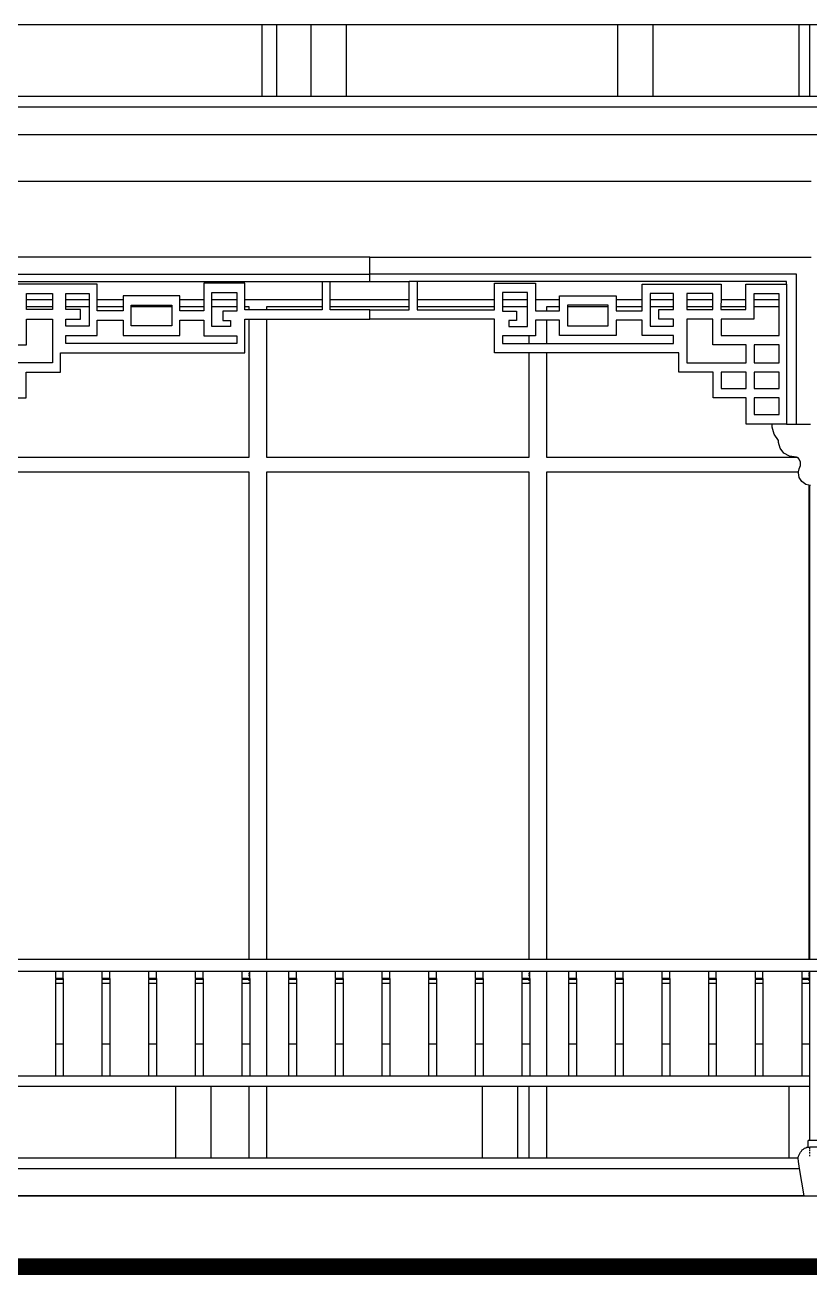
# Model space of a CAD drawing. Extents: x -24961 to 905641, y -154323 to 635957.
# Drawn here: x 431954 to 435281, y -120407 to -115108 of the extents above; entities that cross this region are included whole.
import ezdxf

# ---------------------------------------------------------------- set-up
doc = ezdxf.new("R2010")
doc.units = 0
doc.header["$LTSCALE"] = 1000
doc.header["$MEASUREMENT"] = 0
for name, color, linetype in [('DOTE', 1, 'Continuous'), ('WALL', 9, 'Continuous'), ('窗', 154, 'Continuous')]:
    doc.layers.add(name, color=color, linetype=linetype)

msp = doc.modelspace()

# ---------------------------------------------------------------- linework, layer by layer
for p, q in [((432957.4, -115108.2), (431691.5, -115108.2)), ((432957.4, -115108.2), (432957.4, -115411.3)), ((433020.6, -115108.2), (432957.4, -115108.2)), ((433020.6, -115108.2), (433020.6, -115411.3)), ((433167.4, -115108.2), (433020.6, -115108.2)), ((433167.4, -115411.3), (433167.4, -115108.2)), ((433317.4, -115108.2), (433167.4, -115108.2)), ((433317.4, -115411.3), (433317.4, -115108.2)), ((434467.4, -115108.2), (433317.4, -115108.2)), ((434467.4, -115411.3), (434467.4, -115108.2)), ((434617.4, -115108.2), (434467.4, -115108.2)), ((434617.4, -115411.3), (434617.4, -115108.2)), ((435235.8, -115108.2), (434617.4, -115108.2)), ((435235.8, -115411.3), (435235.8, -115108.2)), ((435281.4, -115108.2), (435235.8, -115108.2)), ((435281.4, -115411.3), (435281.4, -115108.2)), ((435577.4, -115108.2), (435281.4, -115108.2)), ((431528.2, -115455), (439827.5, -115455)), ((432957.4, -115411.3), (431691.5, -115411.3)), ((433020.6, -115411.3), (432957.4, -115411.3)), ((433167.4, -115411.3), (433020.6, -115411.3)), ((433317.4, -115411.3), (433167.4, -115411.3)), ((434467.4, -115411.3), (433317.4, -115411.3)), ((434617.4, -115411.3), (434467.4, -115411.3)), ((435235.8, -115411.3), (434617.4, -115411.3)), ((435281.4, -115411.3), (435235.8, -115411.3)), ((435577.4, -115411.3), (435281.4, -115411.3)), ((431528.2, -115571.9), (435332.1, -115571.9)), ((435286.5, -115771.9), (431544.4, -115771.9)), ((433415.2, -116091.9), (431544.4, -116091.9)), ((433415.2, -116163.9), (433415.2, -116091.9)), ((433415.2, -116091.9), (435286.5, -116091.9)), ((431605.5, -116163.9), (433415.2, -116163.9)), ((431648.8, -116195.9), (433213.5, -116195.9)), ((433213.5, -116195.9), (433247.4, -116195.9)), ((433213.5, -116195.9), (433213.5, -116271.9)), ((433247.4, -116271.9), (433247.4, -116195.9)), ((433247.4, -116195.9), (433415.2, -116195.9)), ((433415.2, -116195.9), (433415.2, -116163.9)), ((435224.8, -116163.9), (433415.2, -116163.9)), ((433415.2, -116195.9), (433582.9, -116195.9)), ((433582.9, -116271.9), (433582.9, -116195.9)), ((433616.8, -116195.9), (433582.9, -116195.9)), ((433616.8, -116195.9), (433616.8, -116271.9)), ((435181.5, -116195.9), (433616.8, -116195.9)), ((435181.5, -116207.5), (435181.5, -116195.9)), ((435224.8, -116800.6), (435224.8, -116163.9)), ((432260.8, -116206.6), (431926, -116206.6)), ((431960, -116246.6), (432070.4, -116246.6)), ((431960, -116271.9), (431960, -116246.6)), ((432070.4, -116246.6), (432070.4, -116271.9)), ((432127.6, -116246.6), (432226.8, -116246.6)), ((432127.6, -116271.9), (432127.6, -116246.6)), ((432226.8, -116246.6), (432226.8, -116271.9)), ((432260.8, -116271.9), (432260.8, -116206.6)), ((432886.1, -116202.8), (432712.4, -116202.8)), ((432712.4, -116202.8), (432712.4, -116271.9)), ((432746.4, -116242.8), (432852.2, -116242.8)), ((432746.4, -116271.9), (432746.4, -116242.8)), ((432852.2, -116242.8), (432852.2, -116271.9)), ((432886.1, -116271.9), (432886.1, -116202.8)), ((433944.2, -116202.8), (434117.9, -116202.8)), ((433944.2, -116271.9), (433944.2, -116202.8)), ((434084, -116242.8), (433978.2, -116242.8)), ((433978.2, -116242.8), (433978.2, -116271.9)), ((434084, -116271.9), (434084, -116242.8)), ((434117.9, -116202.8), (434117.9, -116271.9)), ((434569.5, -116206.6), (434904.3, -116206.6)), ((434569.5, -116271.9), (434569.5, -116206.6)), ((434702.7, -116246.6), (434603.5, -116246.6)), ((434603.5, -116246.6), (434603.5, -116271.9)), ((434702.7, -116271.9), (434702.7, -116246.6)), ((434870.3, -116246.6), (434759.9, -116246.6)), ((434759.9, -116246.6), (434759.9, -116271.9)), ((434870.3, -116271.9), (434870.3, -116246.6)), ((434904.3, -116206.6), (434904.3, -116271.9)), ((435008.8, -116207.5), (435181.5, -116207.5)), ((435008.8, -116271.9), (435008.8, -116207.5)), ((435150.8, -116247.5), (435042.8, -116247.5)), ((435042.8, -116247.5), (435042.8, -116271.9)), ((435150.8, -116271.9), (435150.8, -116247.5)), ((435181.5, -116207.5), (435181.5, -116800.6)), ((431960, -116271.9), (432070.4, -116271.9)), ((431960, -116301.9), (431960, -116271.9)), ((431960, -116301.9), (432070.4, -116301.9)), ((431960, -116314.8), (431960, -116301.9)), ((432070.4, -116271.9), (432070.4, -116301.9)), ((432070.4, -116301.9), (432070.4, -116314.8)), ((432127.6, -116271.9), (432226.8, -116271.9)), ((432127.6, -116301.9), (432127.6, -116271.9)), ((432127.6, -116301.9), (432226.8, -116301.9)), ((432127.6, -116314.8), (432127.6, -116301.9)), ((432226.8, -116271.9), (432226.8, -116301.9)), ((432226.8, -116301.9), (432226.8, -116385)), ((432260.8, -116271.9), (432370.8, -116271.9)), ((432260.8, -116301.9), (432260.8, -116271.9)), ((432260.8, -116301.9), (432370.8, -116301.9)), ((432260.8, -116319.8), (432260.8, -116301.9)), ((432610.2, -116255.6), (432370.8, -116255.6)), ((432370.8, -116255.6), (432370.8, -116271.9)), ((432370.8, -116271.9), (432370.8, -116301.9)), ((432370.8, -116301.9), (432370.8, -116319.8)), ((432404.7, -116295.6), (432576.2, -116295.6)), ((432404.7, -116301.9), (432404.7, -116295.6)), ((432404.7, -116301.9), (432576.2, -116301.9)), ((432404.7, -116383.9), (432404.7, -116301.9)), ((432576.2, -116295.6), (432576.2, -116301.9)), ((432576.2, -116301.9), (432576.2, -116383.9)), ((432610.2, -116271.9), (432610.2, -116255.6)), ((432610.2, -116271.9), (432712.4, -116271.9)), ((432610.2, -116301.9), (432610.2, -116271.9)), ((432610.2, -116301.9), (432712.4, -116301.9)), ((432610.2, -116319.8), (432610.2, -116301.9)), ((432712.4, -116271.9), (432712.4, -116301.9)), ((432712.4, -116301.9), (432712.4, -116319.8)), ((432746.4, -116271.9), (432852.2, -116271.9)), ((432746.4, -116301.9), (432746.4, -116271.9)), ((432746.4, -116301.9), (432852.2, -116301.9)), ((432746.4, -116386.1), (432746.4, -116301.9)), ((432852.2, -116271.9), (432852.2, -116301.9)), ((432852.2, -116301.9), (432852.2, -116321.1)), ((432886.1, -116271.9), (433213.5, -116271.9)), ((432886.1, -116301.9), (432886.1, -116271.9)), ((432886.1, -116301.9), (432903.6, -116301.9)), ((432886.1, -116315.1), (432886.1, -116301.9)), ((432903.6, -116301.9), (432903.6, -116315.1)), ((432979.5, -116315.1), (432979.5, -116301.9)), ((432979.5, -116301.9), (433213.5, -116301.9)), ((433213.5, -116271.9), (433213.5, -116301.9)), ((433213.5, -116301.9), (433213.5, -116315.1)), ((433247.4, -116271.9), (433582.9, -116271.9)), ((433247.4, -116301.9), (433247.4, -116271.9)), ((433247.4, -116301.9), (433582.9, -116301.9)), ((433247.4, -116315.1), (433247.4, -116301.9)), ((433582.9, -116301.9), (433582.9, -116271.9)), ((433582.9, -116315.1), (433582.9, -116301.9)), ((433616.8, -116271.9), (433944.2, -116271.9)), ((433616.8, -116271.9), (433616.8, -116301.9)), ((433616.8, -116301.9), (433944.2, -116301.9)), ((433616.8, -116301.9), (433616.8, -116315.1)), ((433944.2, -116301.9), (433944.2, -116271.9)), ((433944.2, -116315.1), (433944.2, -116301.9)), ((433978.2, -116271.9), (434084, -116271.9)), ((433978.2, -116271.9), (433978.2, -116301.9)), ((433978.2, -116301.9), (434084, -116301.9)), ((433978.2, -116301.9), (433978.2, -116321.1)), ((434084, -116301.9), (434084, -116271.9)), ((434084, -116386.1), (434084, -116301.9)), ((434117.9, -116271.9), (434220.1, -116271.9)), ((434117.9, -116271.9), (434117.9, -116319.8)), ((434166.2, -116319.8), (434166.2, -116301.9)), ((434166.2, -116301.9), (434220.1, -116301.9)), ((434220.1, -116255.6), (434459.5, -116255.6)), ((434220.1, -116271.9), (434220.1, -116255.6)), ((434220.1, -116301.9), (434220.1, -116271.9)), ((434220.1, -116319.8), (434220.1, -116301.9)), ((434425.6, -116295.6), (434254.1, -116295.6)), ((434254.1, -116295.6), (434254.1, -116301.9)), ((434254.1, -116301.9), (434425.6, -116301.9)), ((434254.1, -116301.9), (434254.1, -116383.9)), ((434425.6, -116301.9), (434425.6, -116295.6)), ((434425.6, -116383.9), (434425.6, -116301.9)), ((434459.5, -116255.6), (434459.5, -116271.9)), ((434459.5, -116271.9), (434569.5, -116271.9)), ((434459.5, -116271.9), (434459.5, -116301.9)), ((434459.5, -116301.9), (434569.5, -116301.9)), ((434459.5, -116301.9), (434459.5, -116319.8)), ((434569.5, -116301.9), (434569.5, -116271.9)), ((434569.5, -116319.8), (434569.5, -116301.9)), ((434603.5, -116271.9), (434702.7, -116271.9)), ((434603.5, -116271.9), (434603.5, -116301.9)), ((434603.5, -116301.9), (434702.7, -116301.9)), ((434603.5, -116301.9), (434603.5, -116385)), ((434702.7, -116301.9), (434702.7, -116271.9)), ((434702.7, -116314.8), (434702.7, -116301.9)), ((434759.9, -116271.9), (434870.3, -116271.9)), ((434759.9, -116271.9), (434759.9, -116301.9)), ((434759.9, -116301.9), (434870.3, -116301.9)), ((434759.9, -116301.9), (434759.9, -116314.8)), ((434870.3, -116301.9), (434870.3, -116271.9)), ((434870.3, -116314.8), (434870.3, -116301.9)), ((434904.3, -116271.9), (434904.2, -116301.9)), ((434904.2, -116301.9), (435008.8, -116301.9)), ((434904.2, -116301.9), (434904.2, -116314.8)), ((434904.3, -116271.9), (435008.8, -116271.9)), ((435008.8, -116301.9), (435008.8, -116271.9)), ((435008.8, -116314.8), (435008.8, -116301.9)), ((435042.8, -116271.9), (435150.8, -116271.9)), ((435042.8, -116271.9), (435042.8, -116301.9)), ((435042.8, -116301.9), (435150.8, -116301.9)), ((435042.8, -116301.9), (435042.8, -116354.8)), ((435150.8, -116301.9), (435150.8, -116271.9)), ((435150.8, -116424.6), (435150.8, -116301.9)), ((432070.4, -116314.8), (431960, -116314.8)), ((431960, -116354.8), (432070.4, -116354.8)), ((431960, -116464.6), (431960, -116354.8)), ((432070.4, -116354.8), (432070.4, -116539.6)), ((432189.3, -116314.8), (432127.6, -116314.8)), ((432127.6, -116354.8), (432189.3, -116354.8)), ((432127.6, -116385), (432127.6, -116354.8)), ((432189.3, -116354.8), (432189.3, -116314.8)), ((432370.8, -116319.8), (432260.8, -116319.8)), ((432712.4, -116319.8), (432610.2, -116319.8)), ((432792.8, -116321.1), (432792.8, -116361.1)), ((432852.2, -116321.1), (432792.8, -116321.1)), ((432903.6, -116315.1), (432886.1, -116315.1)), ((432886.1, -116498.1), (432886.1, -116355.1)), ((432886.1, -116355.1), (432903.6, -116355.1)), ((432979.5, -116315.1), (432903.6, -116315.1)), ((432903.6, -116355.1), (432979.5, -116355.1)), ((433213.5, -116315.1), (432979.5, -116315.1)), ((432979.5, -116355.1), (433415.2, -116355.1)), ((433415.2, -116315.1), (433247.4, -116315.1)), ((433415.2, -116315.1), (433582.9, -116315.1)), ((433415.2, -116355.1), (433415.2, -116315.1)), ((433944.2, -116355.1), (433415.2, -116355.1)), ((433616.8, -116315.1), (433944.2, -116315.1)), ((433944.2, -116498.1), (433944.2, -116355.1)), ((433978.2, -116321.1), (434037.5, -116321.1)), ((434037.5, -116321.1), (434037.5, -116361.1)), ((434117.9, -116319.8), (434166.2, -116319.8)), ((434166.2, -116319.8), (434220.1, -116319.8)), ((434459.5, -116319.8), (434569.5, -116319.8)), ((434641, -116314.8), (434702.7, -116314.8)), ((434641, -116354.8), (434641, -116314.8)), ((434702.7, -116354.8), (434641, -116354.8)), ((434702.7, -116385), (434702.7, -116354.8)), ((434759.9, -116314.8), (434870.3, -116314.8)), ((434759.9, -116354.8), (434759.9, -116539.6)), ((434870.3, -116354.8), (434759.9, -116354.8)), ((434870.3, -116464.6), (434870.3, -116354.8)), ((434904.2, -116314.8), (435008.8, -116314.8)), ((434904.3, -116354.8), (434904.3, -116424.6)), ((435042.8, -116354.8), (434904.3, -116354.8)), ((432226.8, -116385), (432127.6, -116385)), ((432260.8, -116359.8), (432370.8, -116359.8)), ((432260.8, -116425), (432260.8, -116359.8)), ((432370.8, -116359.8), (432370.8, -116423.9)), ((432576.2, -116383.9), (432404.7, -116383.9)), ((432610.2, -116359.8), (432712.4, -116359.8)), ((432610.2, -116423.9), (432610.2, -116359.8)), ((432712.4, -116359.8), (432712.4, -116426.1)), ((432825.3, -116386.1), (432746.4, -116386.1)), ((432792.8, -116361.1), (432825.3, -116361.1)), ((432825.3, -116361.1), (432825.3, -116386.1)), ((434005, -116361.1), (434005, -116386.1)), ((434037.5, -116361.1), (434005, -116361.1)), ((434005, -116386.1), (434084, -116386.1)), ((434117.9, -116359.8), (434117.9, -116426.1)), ((434166.2, -116359.8), (434117.9, -116359.8)), ((434166.2, -116458.1), (434166.2, -116359.8)), ((434220.1, -116359.8), (434166.2, -116359.8)), ((434220.1, -116423.9), (434220.1, -116359.8)), ((434254.1, -116383.9), (434425.6, -116383.9)), ((434459.5, -116359.8), (434459.5, -116423.9)), ((434569.6, -116359.8), (434459.5, -116359.8)), ((434569.5, -116425), (434569.6, -116359.8)), ((434603.5, -116385), (434702.7, -116385)), ((432127.6, -116425), (432260.8, -116425)), ((432127.6, -116458.1), (432127.6, -116425)), ((432852.2, -116458.1), (432127.6, -116458.1)), ((432370.8, -116423.9), (432610.2, -116423.9)), ((432712.4, -116426.1), (432852.2, -116426.1)), ((432852.2, -116426.1), (432852.2, -116458.1)), ((433978.2, -116426.1), (433978.2, -116458.1)), ((434090.3, -116426.1), (433978.2, -116426.1)), ((433978.2, -116458.1), (434090.3, -116458.1)), ((434090.3, -116426.1), (434090.3, -116458.1)), ((434117.9, -116426.1), (434090.3, -116426.1)), ((434090.3, -116458.1), (434166.2, -116458.1)), ((434166.2, -116458.1), (434702.7, -116458.1)), ((434459.5, -116423.9), (434220.1, -116423.9)), ((434702.7, -116425), (434569.5, -116425)), ((434702.7, -116458.1), (434702.7, -116425)), ((434904.3, -116424.6), (435150.8, -116424.6)), ((431819.7, -116464.6), (431960, -116464.6)), ((432104.3, -116498.1), (432886.1, -116498.1)), ((432104.3, -116579.6), (432104.3, -116498.1)), ((434090.3, -116498.1), (433944.2, -116498.1)), ((434166.2, -116498.1), (434090.3, -116498.1)), ((434726, -116498.1), (434166.2, -116498.1)), ((434726, -116579.6), (434726, -116498.1)), ((435010.6, -116464.6), (434870.3, -116464.6)), ((435010.6, -116539.6), (435010.6, -116464.6)), ((435044.5, -116464.6), (435044.5, -116539.6)), ((435150.8, -116464.6), (435044.5, -116464.6)), ((435150.8, -116539.6), (435150.8, -116464.6)), ((432070.4, -116539.6), (431819.7, -116539.6)), ((434759.9, -116539.6), (435010.6, -116539.6)), ((435044.5, -116539.6), (435150.8, -116539.6)), ((431959.1, -116579.6), (432104.3, -116579.6)), ((431959.1, -116688.9), (431959.1, -116579.6)), ((434871.2, -116579.6), (434726, -116579.6)), ((434871.2, -116688.9), (434871.2, -116579.6)), ((434905.1, -116579.6), (434905.1, -116648.9)), ((435010.6, -116579.6), (434905.1, -116579.6)), ((435010.6, -116648.9), (435010.6, -116579.6)), ((435044.5, -116579.6), (435044.5, -116648.9)), ((435150.8, -116579.6), (435044.5, -116579.6)), ((435150.8, -116648.9), (435150.8, -116579.6)), ((434905.1, -116648.9), (435010.6, -116648.9)), ((435044.5, -116648.9), (435150.8, -116648.9)), ((431819.7, -116688.9), (431959.1, -116688.9)), ((435010.6, -116688.9), (434871.2, -116688.9)), ((435010.6, -116800.6), (435010.6, -116688.9)), ((435044.5, -116688.9), (435044.5, -116760)), ((435150.8, -116688.9), (435044.5, -116688.9)), ((435150.8, -116760), (435150.8, -116688.9)), ((435044.5, -116760), (435150.8, -116760)), ((435121.6, -116800.6), (435010.6, -116800.6)), ((435121.4, -116813.1), (435121.6, -116800.6)), ((435129, -116843.3), (435121.4, -116813.1)), ((435181.5, -116800.6), (435121.6, -116800.6)), ((435181.5, -116800.6), (435224.8, -116800.6)), ((435224.8, -116800.6), (435283.7, -116800.6)), ((435147.5, -116869.3), (435129, -116843.3)), ((435147.4, -116877.9), (435147.5, -116869.3)), ((435154.3, -116902.6), (435147.4, -116877.9)), ((435171, -116923.1), (435154.3, -116902.6)), ((435195, -116936.1), (435171, -116923.1)), ((435224.6, -116940.4), (435195, -116936.1)), ((435227.9, -116941.9), (435224.6, -116940.4)), ((435230.6, -116943.1), (435227.9, -116941.9)), ((435234.1, -116947), (435230.6, -116943.1)), ((435233.1, -117001.9), (435236.2, -116989.6)), ((435241.1, -116960.5), (435234.1, -116947)), ((435236.2, -116989.6), (435241.8, -116975.5)), ((435241.8, -116975.5), (435241.1, -116960.5)), ((435232.1, -117006.2), (435233.1, -117001.9)), ((435235.2, -117026.4), (435232.1, -117006.2)), ((435246.5, -117043.9), (435235.2, -117026.4)), ((435264.4, -117056), (435246.5, -117043.9)), ((435277, -117058.8), (435264.4, -117056)), ((435277, -117058.8), (435277, -119070)), ((435281.4, -117059.8), (435277, -117058.8)), ((435281.4, -119070), (435281.4, -117059.8)), ((435283.7, -117060.3), (435281.4, -117059.8)), ((432903.6, -119070), (431792.8, -119070)), ((432979.5, -119070), (432903.6, -119070)), ((434090.3, -119070), (432979.5, -119070)), ((434166.2, -119070), (434090.3, -119070)), ((435277, -119070), (434166.2, -119070)), ((435281.4, -119070), (435277, -119070)), ((435372.3, -119070), (435281.4, -119070)), ((432084.3, -119119.7), (431918.1, -119119.7)), ((432115.9, -119119.7), (432084.3, -119119.7)), ((432084.3, -119150.4), (432084.3, -119119.7)), ((432115.9, -119150.4), (432084.3, -119150.4)), ((432084.3, -119150.4), (432084.3, -119154)), ((432115.9, -119154), (432084.3, -119154)), ((432084.3, -119171.7), (432084.3, -119154)), ((432282, -119119.7), (432115.9, -119119.7)), ((432115.9, -119150.4), (432115.9, -119119.7)), ((432115.9, -119150.4), (432115.9, -119154)), ((432115.9, -119154), (432115.9, -119171.7)), ((432313.6, -119119.7), (432282, -119119.7)), ((432282, -119150.4), (432282, -119119.7)), ((432313.6, -119150.4), (432282, -119150.4)), ((432282, -119150.4), (432282, -119154)), ((432313.6, -119154), (432282, -119154)), ((432282, -119171.7), (432282, -119154)), ((432479.8, -119119.7), (432313.6, -119119.7)), ((432313.6, -119150.4), (432313.6, -119119.7)), ((432313.6, -119150.4), (432313.6, -119154)), ((432313.6, -119154), (432313.6, -119171.7)), ((432511.4, -119119.7), (432479.8, -119119.7)), ((432479.8, -119150.4), (432479.8, -119119.7)), ((432511.4, -119150.4), (432479.8, -119150.4)), ((432479.8, -119150.4), (432479.8, -119154)), ((432511.4, -119154), (432479.8, -119154)), ((432479.8, -119171.7), (432479.8, -119154)), ((432677.5, -119119.7), (432511.4, -119119.7)), ((432511.4, -119150.4), (432511.4, -119119.7)), ((432511.4, -119150.4), (432511.4, -119154)), ((432511.4, -119154), (432511.4, -119171.7)), ((432709.1, -119119.7), (432677.5, -119119.7)), ((432677.5, -119150.4), (432677.5, -119119.7)), ((432709.1, -119150.4), (432677.5, -119150.4)), ((432677.5, -119150.4), (432677.5, -119154)), ((432709.1, -119154), (432677.5, -119154)), ((432677.5, -119171.7), (432677.5, -119154)), ((432875.3, -119119.7), (432709.1, -119119.7)), ((432709.1, -119150.4), (432709.1, -119119.7)), ((432709.1, -119150.4), (432709.1, -119154)), ((432709.1, -119154), (432709.1, -119171.7)), ((432903.6, -119119.7), (432875.3, -119119.7)), ((432875.3, -119150.4), (432875.3, -119119.7)), ((432903.6, -119150.4), (432875.3, -119150.4)), ((432875.3, -119150.4), (432875.3, -119154)), ((432903.6, -119154), (432875.3, -119154)), ((432875.3, -119171.7), (432875.3, -119154)), ((432903.6, -119119.7), (432903.6, -119121.3)), ((432906.9, -119119.7), (432903.6, -119119.7)), ((432903.6, -119125.8), (432903.6, -119132.5)), ((432903.6, -119136.4), (432903.6, -119140.3)), ((432903.6, -119147.9), (432903.6, -119150.4)), ((432903.6, -119150.4), (432903.6, -119151.2)), ((432906.9, -119150.4), (432903.6, -119150.4)), ((432903.6, -119154), (432903.6, -119154.7)), ((432906.9, -119154), (432903.6, -119154)), ((432903.6, -119157.3), (432903.6, -119160.3)), ((432979.5, -119119.7), (432906.9, -119119.7)), ((432906.9, -119150.4), (432906.9, -119119.7)), ((432906.9, -119150.4), (432906.9, -119154)), ((432906.9, -119154), (432906.9, -119171.7)), ((432979.5, -119564.5), (432979.5, -119119.7)), ((433073, -119119.7), (432979.5, -119119.7)), ((433104.6, -119119.7), (433073, -119119.7)), ((433073, -119150.4), (433073, -119119.7)), ((433104.6, -119150.4), (433073, -119150.4)), ((433073, -119150.4), (433073, -119154)), ((433104.6, -119154), (433073, -119154)), ((433073, -119171.7), (433073, -119154)), ((433270.8, -119119.7), (433104.6, -119119.7)), ((433104.6, -119150.4), (433104.6, -119119.7)), ((433104.6, -119150.4), (433104.6, -119154)), ((433104.6, -119154), (433104.6, -119171.7)), ((433302.4, -119119.7), (433270.8, -119119.7)), ((433270.8, -119150.4), (433270.8, -119119.7)), ((433302.4, -119150.4), (433270.8, -119150.4)), ((433270.8, -119150.4), (433270.8, -119154)), ((433302.4, -119154), (433270.8, -119154)), ((433270.8, -119171.7), (433270.8, -119154)), ((433468.5, -119119.7), (433302.4, -119119.7)), ((433302.4, -119150.4), (433302.4, -119119.7)), ((433302.4, -119150.4), (433302.4, -119154)), ((433302.4, -119154), (433302.4, -119171.7)), ((433500.2, -119119.7), (433468.5, -119119.7)), ((433468.5, -119150.4), (433468.5, -119119.7)), ((433500.2, -119150.4), (433468.5, -119150.4)), ((433468.5, -119150.4), (433468.5, -119154)), ((433500.2, -119154), (433468.5, -119154)), ((433468.5, -119171.7), (433468.5, -119154)), ((433666.3, -119119.7), (433500.2, -119119.7)), ((433500.2, -119150.4), (433500.2, -119119.7)), ((433500.2, -119150.4), (433500.2, -119154)), ((433500.2, -119154), (433500.2, -119171.7)), ((433697.9, -119119.7), (433666.3, -119119.7)), ((433666.3, -119150.4), (433666.3, -119119.7)), ((433697.9, -119150.4), (433666.3, -119150.4)), ((433666.3, -119150.4), (433666.3, -119154)), ((433697.9, -119154), (433666.3, -119154)), ((433666.3, -119171.7), (433666.3, -119154)), ((433864, -119119.7), (433697.9, -119119.7)), ((433697.9, -119150.4), (433697.9, -119119.7)), ((433697.9, -119150.4), (433697.9, -119154)), ((433697.9, -119154), (433697.9, -119171.7)), ((433895.7, -119119.7), (433864, -119119.7)), ((433864, -119150.4), (433864, -119119.7)), ((433895.7, -119150.4), (433864, -119150.4)), ((433864, -119150.4), (433864, -119154)), ((433895.7, -119154), (433864, -119154)), ((433864, -119171.7), (433864, -119154)), ((434061.8, -119119.7), (433895.7, -119119.7)), ((433895.7, -119150.4), (433895.7, -119119.7)), ((433895.7, -119150.4), (433895.7, -119154)), ((433895.7, -119154), (433895.7, -119171.7)), ((434090.3, -119119.7), (434061.8, -119119.7)), ((434061.8, -119150.4), (434061.8, -119119.7)), ((434090.3, -119150.4), (434061.8, -119150.4)), ((434061.8, -119150.4), (434061.8, -119154)), ((434090.3, -119154), (434061.8, -119154)), ((434061.8, -119171.7), (434061.8, -119154)), ((434090.3, -119119.7), (434090.3, -119121.3)), ((434093.4, -119119.7), (434090.3, -119119.7)), ((434090.3, -119125.8), (434090.3, -119132.5)), ((434090.3, -119136.4), (434090.3, -119140.3)), ((434090.3, -119147.9), (434090.3, -119150.4)), ((434090.3, -119150.4), (434090.3, -119151.2)), ((434093.4, -119150.4), (434090.3, -119150.4)), ((434090.3, -119154), (434090.3, -119154.7)), ((434093.4, -119154), (434090.3, -119154)), ((434090.3, -119157.3), (434090.3, -119160.3)), ((434166.2, -119119.7), (434093.4, -119119.7)), ((434093.4, -119150.4), (434093.4, -119119.7)), ((434093.4, -119150.4), (434093.4, -119154)), ((434093.4, -119154), (434093.4, -119171.7)), ((434166.2, -119564.5), (434166.2, -119119.7)), ((434259.5, -119119.7), (434166.2, -119119.7)), ((434291.2, -119119.7), (434259.5, -119119.7)), ((434259.5, -119150.4), (434259.5, -119119.7)), ((434291.2, -119150.4), (434259.5, -119150.4)), ((434259.5, -119150.4), (434259.5, -119154)), ((434291.2, -119154), (434259.5, -119154)), ((434259.5, -119171.7), (434259.5, -119154)), ((434457.3, -119119.7), (434291.2, -119119.7)), ((434291.2, -119150.4), (434291.2, -119119.7)), ((434291.2, -119150.4), (434291.2, -119154)), ((434291.2, -119154), (434291.2, -119171.7)), ((434488.9, -119119.7), (434457.3, -119119.7)), ((434457.3, -119150.4), (434457.3, -119119.7)), ((434488.9, -119150.4), (434457.3, -119150.4)), ((434457.3, -119150.4), (434457.3, -119154)), ((434488.9, -119154), (434457.3, -119154)), ((434457.3, -119171.7), (434457.3, -119154)), ((434655.1, -119119.7), (434488.9, -119119.7)), ((434488.9, -119150.4), (434488.9, -119119.7)), ((434488.9, -119150.4), (434488.9, -119154)), ((434488.9, -119154), (434488.9, -119171.7)), ((434686.7, -119119.7), (434655.1, -119119.7)), ((434655.1, -119150.4), (434655.1, -119119.7)), ((434686.7, -119150.4), (434655.1, -119150.4)), ((434655.1, -119150.4), (434655.1, -119154)), ((434686.7, -119154), (434655.1, -119154)), ((434655.1, -119171.7), (434655.1, -119154)), ((434852.8, -119119.7), (434686.7, -119119.7)), ((434686.7, -119150.4), (434686.7, -119119.7)), ((434686.7, -119150.4), (434686.7, -119154)), ((434686.7, -119154), (434686.7, -119171.7)), ((434884.4, -119119.7), (434852.8, -119119.7)), ((434852.8, -119150.4), (434852.8, -119119.7)), ((434884.4, -119150.4), (434852.8, -119150.4)), ((434852.8, -119150.4), (434852.8, -119154)), ((434884.4, -119154), (434852.8, -119154)), ((434852.8, -119171.7), (434852.8, -119154)), ((435050.6, -119119.7), (434884.4, -119119.7)), ((434884.4, -119150.4), (434884.4, -119119.7)), ((434884.4, -119150.4), (434884.4, -119154)), ((434884.4, -119154), (434884.4, -119171.7)), ((435082.2, -119119.7), (435050.6, -119119.7)), ((435050.6, -119150.4), (435050.6, -119119.7)), ((435082.2, -119150.4), (435050.6, -119150.4)), ((435050.6, -119150.4), (435050.6, -119154)), ((435082.2, -119154), (435050.6, -119154)), ((435050.6, -119171.7), (435050.6, -119154)), ((435248.3, -119119.7), (435082.2, -119119.7)), ((435082.2, -119150.4), (435082.2, -119119.7)), ((435082.2, -119150.4), (435082.2, -119154)), ((435082.2, -119154), (435082.2, -119171.7)), ((435277, -119119.7), (435248.3, -119119.7)), ((435248.3, -119150.4), (435248.3, -119119.7)), ((435277, -119150.4), (435248.3, -119150.4)), ((435248.3, -119150.4), (435248.3, -119154)), ((435277, -119154), (435248.3, -119154)), ((435248.3, -119171.7), (435248.3, -119154)), ((435277, -119119.7), (435277, -119121.3)), ((435279.9, -119119.7), (435277, -119119.7)), ((435277, -119125.8), (435277, -119132.5)), ((435277, -119136.4), (435277, -119140.3)), ((435277, -119147.9), (435277, -119150.4)), ((435277, -119150.4), (435277, -119151.2)), ((435279.9, -119150.4), (435277, -119150.4)), ((435277, -119154), (435277, -119154.7)), ((435279.9, -119154), (435277, -119154)), ((435277, -119157.3), (435277, -119160.3)), ((435281.4, -119119.7), (435279.9, -119119.7)), ((435279.9, -119150.4), (435279.9, -119119.7)), ((435279.9, -119150.4), (435279.9, -119154)), ((435279.9, -119154), (435279.9, -119171.7)), ((435281.4, -119564.5), (435281.4, -119119.7)), ((435372.3, -119119.7), (435281.4, -119119.7)), ((432115.9, -119171.7), (432084.3, -119171.7)), ((432084.3, -119428.1), (432084.3, -119171.7)), ((432115.9, -119171.7), (432115.9, -119428.1)), ((432313.6, -119171.7), (432282, -119171.7)), ((432282, -119428.1), (432282, -119171.7)), ((432313.6, -119171.7), (432313.6, -119428.1)), ((432511.4, -119171.7), (432479.8, -119171.7)), ((432479.8, -119428.1), (432479.8, -119171.7)), ((432511.4, -119171.7), (432511.4, -119428.1)), ((432709.1, -119171.7), (432677.5, -119171.7)), ((432677.5, -119428.1), (432677.5, -119171.7)), ((432709.1, -119171.7), (432709.1, -119428.1)), ((432903.6, -119171.7), (432875.3, -119171.7)), ((432875.3, -119428.1), (432875.3, -119171.7)), ((432903.6, -119167.6), (432903.6, -119171.7)), ((432906.9, -119171.7), (432903.6, -119171.7)), ((432906.9, -119171.7), (432906.9, -119428.1)), ((433104.6, -119171.7), (433073, -119171.7)), ((433073, -119428.1), (433073, -119171.7)), ((433104.6, -119171.7), (433104.6, -119428.1)), ((433302.4, -119171.7), (433270.8, -119171.7)), ((433270.8, -119428.1), (433270.8, -119171.7)), ((433302.4, -119171.7), (433302.4, -119428.1)), ((433500.2, -119171.7), (433468.5, -119171.7)), ((433468.5, -119428.1), (433468.5, -119171.7)), ((433500.2, -119171.7), (433500.2, -119428.1)), ((433697.9, -119171.7), (433666.3, -119171.7)), ((433666.3, -119428.1), (433666.3, -119171.7)), ((433697.9, -119171.7), (433697.9, -119428.1)), ((433895.7, -119171.7), (433864, -119171.7)), ((433864, -119428.1), (433864, -119171.7)), ((433895.7, -119171.7), (433895.7, -119428.1)), ((434090.3, -119171.7), (434061.8, -119171.7)), ((434061.8, -119428.1), (434061.8, -119171.7)), ((434090.3, -119167.6), (434090.3, -119171.7)), ((434093.4, -119171.7), (434090.3, -119171.7)), ((434093.4, -119171.7), (434093.4, -119428.1)), ((434291.2, -119171.7), (434259.5, -119171.7)), ((434259.5, -119428.1), (434259.5, -119171.7)), ((434291.2, -119171.7), (434291.2, -119428.1)), ((434488.9, -119171.7), (434457.3, -119171.7)), ((434457.3, -119428.1), (434457.3, -119171.7)), ((434488.9, -119171.7), (434488.9, -119428.1)), ((434686.7, -119171.7), (434655.1, -119171.7)), ((434655.1, -119428.1), (434655.1, -119171.7)), ((434686.7, -119171.7), (434686.7, -119428.1)), ((434884.4, -119171.7), (434852.8, -119171.7)), ((434852.8, -119428.1), (434852.8, -119171.7)), ((434884.4, -119171.7), (434884.4, -119428.1)), ((435082.2, -119171.7), (435050.6, -119171.7)), ((435050.6, -119428.1), (435050.6, -119171.7)), ((435082.2, -119171.7), (435082.2, -119428.1)), ((435277, -119171.7), (435248.3, -119171.7)), ((435248.3, -119428.1), (435248.3, -119171.7)), ((435277, -119167.6), (435277, -119171.7)), ((435279.9, -119171.7), (435277, -119171.7)), ((435279.9, -119171.7), (435279.9, -119428.1)), ((432115.9, -119428.1), (432084.3, -119428.1)), ((432084.3, -119564.5), (432084.3, -119428.1)), ((432115.9, -119428.1), (432115.9, -119564.5)), ((432313.6, -119428.1), (432282, -119428.1)), ((432282, -119564.5), (432282, -119428.1)), ((432313.6, -119428.1), (432313.6, -119564.5)), ((432511.4, -119428.1), (432479.8, -119428.1)), ((432479.8, -119564.5), (432479.8, -119428.1)), ((432511.4, -119428.1), (432511.4, -119564.5)), ((432709.1, -119428.1), (432677.5, -119428.1)), ((432677.5, -119564.5), (432677.5, -119428.1)), ((432709.1, -119428.1), (432709.1, -119564.5)), ((432906.9, -119428.1), (432875.3, -119428.1)), ((432875.3, -119564.5), (432875.3, -119428.1)), ((432906.9, -119428.1), (432906.9, -119564.5)), ((433104.6, -119428.1), (433073, -119428.1)), ((433073, -119564.5), (433073, -119428.1)), ((433104.6, -119428.1), (433104.6, -119564.5)), ((433302.4, -119428.1), (433270.8, -119428.1)), ((433270.8, -119564.5), (433270.8, -119428.1)), ((433302.4, -119428.1), (433302.4, -119564.5)), ((433500.2, -119428.1), (433468.5, -119428.1)), ((433468.5, -119564.5), (433468.5, -119428.1)), ((433500.2, -119428.1), (433500.2, -119564.5)), ((433697.9, -119428.1), (433666.3, -119428.1)), ((433666.3, -119564.5), (433666.3, -119428.1)), ((433697.9, -119428.1), (433697.9, -119564.5)), ((433895.7, -119428.1), (433864, -119428.1)), ((433864, -119564.5), (433864, -119428.1)), ((433895.7, -119428.1), (433895.7, -119564.5)), ((434093.4, -119428.1), (434061.8, -119428.1)), ((434061.8, -119564.5), (434061.8, -119428.1)), ((434093.4, -119428.1), (434093.4, -119564.5)), ((434291.2, -119428.1), (434259.5, -119428.1)), ((434259.5, -119564.5), (434259.5, -119428.1)), ((434291.2, -119428.1), (434291.2, -119564.5)), ((434488.9, -119428.1), (434457.3, -119428.1)), ((434457.3, -119564.5), (434457.3, -119428.1)), ((434488.9, -119428.1), (434488.9, -119564.5)), ((434686.7, -119428.1), (434655.1, -119428.1)), ((434655.1, -119564.5), (434655.1, -119428.1)), ((434686.7, -119428.1), (434686.7, -119564.5)), ((434884.4, -119428.1), (434852.8, -119428.1)), ((434852.8, -119564.5), (434852.8, -119428.1)), ((434884.4, -119428.1), (434884.4, -119564.5)), ((435082.2, -119428.1), (435050.6, -119428.1)), ((435050.6, -119564.5), (435050.6, -119428.1)), ((435082.2, -119428.1), (435082.2, -119564.5)), ((435279.9, -119428.1), (435248.3, -119428.1)), ((435248.3, -119564.5), (435248.3, -119428.1)), ((435279.9, -119428.1), (435279.9, -119564.5)), ((432084.3, -119564.5), (431918.1, -119564.5)), ((432115.9, -119564.5), (432084.3, -119564.5)), ((432282, -119564.5), (432115.9, -119564.5)), ((432313.6, -119564.5), (432282, -119564.5)), ((432479.8, -119564.5), (432313.6, -119564.5)), ((432511.4, -119564.5), (432479.8, -119564.5)), ((432677.5, -119564.5), (432511.4, -119564.5)), ((432709.1, -119564.5), (432677.5, -119564.5)), ((432875.3, -119564.5), (432709.1, -119564.5)), ((432903.6, -119564.5), (432875.3, -119564.5)), ((432903.6, -119563.9), (432903.6, -119564.5)), ((432906.9, -119564.5), (432903.6, -119564.5)), ((432979.5, -119564.5), (432906.9, -119564.5)), ((433073, -119564.5), (432979.5, -119564.5)), ((433104.6, -119564.5), (433073, -119564.5)), ((433270.8, -119564.5), (433104.6, -119564.5)), ((433302.4, -119564.5), (433270.8, -119564.5)), ((433468.5, -119564.5), (433302.4, -119564.5)), ((433500.2, -119564.5), (433468.5, -119564.5)), ((433666.3, -119564.5), (433500.2, -119564.5)), ((433697.9, -119564.5), (433666.3, -119564.5)), ((433864, -119564.5), (433697.9, -119564.5)), ((433895.7, -119564.5), (433864, -119564.5)), ((434061.8, -119564.5), (433895.7, -119564.5)), ((434090.3, -119564.5), (434061.8, -119564.5)), ((434090.3, -119563.9), (434090.3, -119564.5)), ((434093.4, -119564.5), (434090.3, -119564.5)), ((434166.2, -119564.5), (434093.4, -119564.5)), ((434259.5, -119564.5), (434166.2, -119564.5)), ((434291.2, -119564.5), (434259.5, -119564.5)), ((434457.3, -119564.5), (434291.2, -119564.5)), ((434488.9, -119564.5), (434457.3, -119564.5)), ((434655.1, -119564.5), (434488.9, -119564.5)), ((434686.7, -119564.5), (434655.1, -119564.5)), ((434852.8, -119564.5), (434686.7, -119564.5)), ((434884.4, -119564.5), (434852.8, -119564.5)), ((435050.6, -119564.5), (434884.4, -119564.5)), ((435082.2, -119564.5), (435050.6, -119564.5)), ((435248.3, -119564.5), (435082.2, -119564.5)), ((435277, -119564.5), (435248.3, -119564.5)), ((435277, -119563.9), (435277, -119564.5)), ((435279.9, -119564.5), (435277, -119564.5)), ((435281.4, -119564.5), (435279.9, -119564.5)), ((435281.4, -119608.2), (435281.4, -119564.5)), ((432593.4, -119608.2), (431792.8, -119608.2)), ((432593.4, -119911.3), (432593.4, -119608.2)), ((432743.4, -119608.2), (432593.4, -119608.2)), ((432743.4, -119911.3), (432743.4, -119608.2)), ((432903.6, -119608.2), (432743.4, -119608.2)), ((432903.6, -119608.2), (432903.6, -119911.3)), ((432979.5, -119608.2), (432903.6, -119608.2)), ((432979.5, -119911.3), (432979.5, -119608.2)), ((433893.4, -119608.2), (432979.5, -119608.2)), ((433893.4, -119911.3), (433893.4, -119608.2)), ((434043.4, -119608.2), (433893.4, -119608.2)), ((434043.4, -119911.3), (434043.4, -119608.2)), ((434090.3, -119608.2), (434043.4, -119608.2)), ((434090.3, -119608.2), (434090.3, -119911.3)), ((434166.2, -119608.2), (434090.3, -119608.2)), ((434166.2, -119911.3), (434166.2, -119608.2)), ((435193.4, -119608.2), (434166.2, -119608.2)), ((435193.4, -119911.3), (435193.4, -119608.2)), ((435281.4, -119608.2), (435193.4, -119608.2)), ((435281.4, -119837), (435281.4, -119608.2)), ((435281.4, -119837), (435273.5, -119837)), ((435273.5, -119864.6), (435273.5, -119837)), ((435577.4, -119837), (435281.4, -119837)), ((435231.6, -119910.1), (435233.2, -119903.7)), ((435233.2, -119903.7), (435235.4, -119897.5)), ((435235.4, -119897.5), (435238, -119891.7)), ((435238, -119891.7), (435241.2, -119886.3)), ((435241.2, -119886.3), (435244.9, -119881.3)), ((435244.9, -119881.3), (435248.9, -119876.9)), ((435248.9, -119876.9), (435253.3, -119873.1)), ((435253.3, -119873.1), (435258.1, -119869.9)), ((435258.1, -119869.9), (435263.1, -119867.5)), ((435263.1, -119867.5), (435268.2, -119865.7)), ((435268.2, -119865.7), (435273.5, -119864.6)), ((435273.5, -119864.6), (435281.4, -119864.6)), ((435281.4, -119873.1), (435281.4, -119864.6)), ((435577.4, -119864.6), (435281.4, -119864.6)), ((435281.4, -119881.3), (435281.4, -119876.9)), ((435281.4, -119891.7), (435281.4, -119886.3)), ((435281.4, -119903.7), (435281.4, -119897.5)), ((431528.2, -119955), (435237.1, -119955)), ((432593.4, -119911.3), (431792.8, -119911.3)), ((432743.4, -119911.3), (432593.4, -119911.3)), ((432903.6, -119911.3), (432743.4, -119911.3)), ((432979.5, -119911.3), (432903.6, -119911.3)), ((433893.4, -119911.3), (432979.5, -119911.3)), ((434043.4, -119911.3), (433893.4, -119911.3)), ((434090.3, -119911.3), (434043.4, -119911.3)), ((434166.2, -119911.3), (434090.3, -119911.3)), ((435193.4, -119911.3), (434166.2, -119911.3)), ((435231.7, -119911.3), (435193.4, -119911.3)), ((435231.7, -119911.3), (435231.6, -119910.1)), ((435232.1, -119925.3), (435231.7, -119911.3)), ((435237.1, -119955), (435232.1, -119925.3)), ((435256.9, -120071.9), (435237.1, -119955)), ((435256.9, -120071.9), (431528.2, -120071.9)), ((435256.9, -120071.9), (435605.5, -120071.9))]:
    msp.add_line(p, q)
at = {"layer": 'DOTE'}
for p, q in [((392103, -115571.9), (443041.3, -115571.9)), ((393685.1, -120071.9), (443041.3, -120071.9)), ((393685.1, -120371.9), (443041.3, -120371.9))]:
    msp.add_line(p, q, dxfattribs=at)
at = {"layer": 'WALL', "linetype": 'Continuous', "const_width": 70}
msp.add_lwpolyline([(393685.1, -119971.9), (401984.5, -120071.9), (410190.5, -120171.9), (414326.5, -120221.9), (422887, -120271.9), (427119, -120371.9), (443041.3, -120371.9)], dxfattribs=at)
at = {"layer": '窗'}
for p, q in [((432903.6, -116355.1), (432903.6, -116941.9)), ((432979.5, -116941.9), (432979.5, -116355.1)), ((434090.3, -116498.1), (434090.3, -116941.9)), ((434166.2, -116941.9), (434166.2, -116498.1)), ((432903.6, -116941.9), (431792.8, -116941.9)), ((434090.3, -116941.9), (432979.5, -116941.9)), ((435227.9, -116941.9), (434166.2, -116941.9)), ((431792.8, -117001.9), (432903.6, -117001.9)), ((432903.6, -117001.9), (432903.6, -119070)), ((432979.5, -119070), (432979.5, -117001.9)), ((432979.5, -117001.9), (434090.3, -117001.9)), ((434090.3, -117001.9), (434090.3, -119070)), ((434166.2, -119070), (434166.2, -117001.9)), ((434166.2, -117001.9), (435233.1, -117001.9))]:
    msp.add_line(p, q, dxfattribs=at)

doc.saveas('drawing.dxf')
